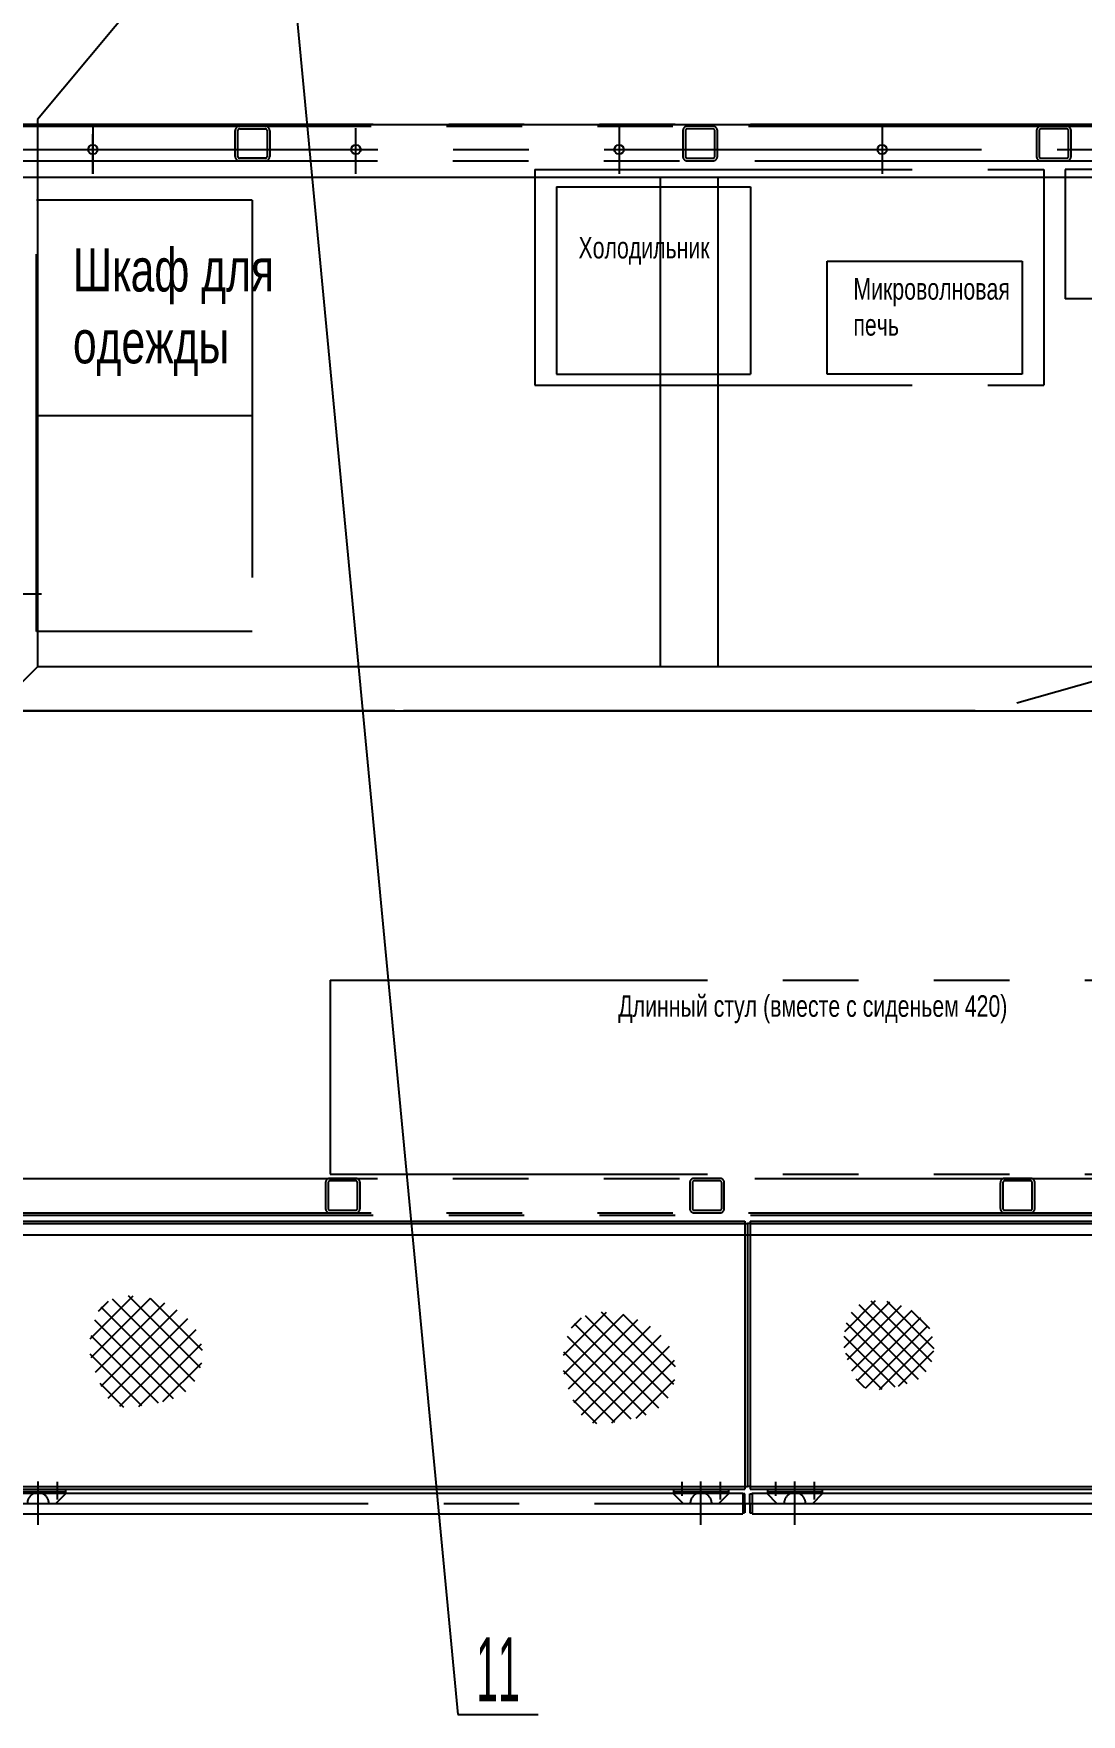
# Model space of a CAD drawing. Header units: millimetres. Extents: x 0 to 29400, y 0 to 20790.
# Drawn here: x 15838 to 18268, y 3918 to 7816 of the extents above; entities that cross this region are included whole.
import ezdxf
from ezdxf.enums import TextEntityAlignment as Align

# ---------------------------------------------------------------- set-up
doc = ezdxf.new("R2010")
doc.units = ezdxf.units.MM
doc.header["$LTSCALE"] = 700
for name, pattern in [('F', [0.75, 0.5, -0.25]), ('G', [2, 1.25, -0.25, 0.25, -0.25]), ('K', [2.5, 1.25, -0.25, 0.25, -0.25, 0.25, -0.25])]:
    doc.linetypes.add(name, pattern=pattern)
for name, color, linetype in [('01', 7, 'Continuous'), ('02', 1, 'Continuous'), ('04', 2, 'F'), ('05', 142, 'G'), ('07', 6, 'K'), ('08', 1, 'Continuous'), ('11', 3, 'Continuous')]:
    doc.layers.add(name, color=color, linetype=linetype)
doc.styles.get("Standard").update_dxf_attribs({"font": 'FZYTK.TTF', "width": 0.707})
doc.dimstyles.new('INTE', dxfattribs={"dimscale": 70, "dimtxt": 3.5, "dimasz": 3, "dimexe": 3, "dimexo": 0, "dimgap": 1, "dimtad": 1, "dimdec": 0, "dimdsep": 46, "dimtxsty": 'Standard', "dimcen": 0, "dimclrd": 1, "dimclre": 1, "dimclrt": 3, "dimaunit": 1, "dimadec": 0, "dimazin": 0, "dimtfac": 1, "dimtdec": 0, "dimtmove": 0, "dimatfit": 0, "dimfxl": 1, "dimarcsym": 0})

# ---------------------------------------------------------------- blocks, each defined once
blk = doc.blocks.new('*D847')
at = {"layer": '08', "color": 1, "lineweight": -2}
for p, q in [((19345.3, 16881), (25222.2, 16881)), ((25012.2, 7693), (25012.2, 16671)), ((14962.6, 7483), (25222.2, 7483))]:
    blk.add_line(p, q, dxfattribs=at)
at = {"layer": '08', "color": 1}
for points in [[(24977.2, 16671), (25047.2, 16671), (25012.2, 16881)], [(24977.2, 7693), (25047.2, 7693), (25012.2, 7483)]]:
    blk.add_solid(points, dxfattribs=at)
at = {"layer": 'DEFPOINTS', "color": 0}
for p in [(19345.3, 16881), (25012.2, 16881), (14962.6, 7483)]:
    blk.add_point(p, dxfattribs=at)
at = {"layer": '08', "color": 3, "insert": (24783.7, 12182), "char_height": 245, "attachment_point": 5, "rotation": 90}
blk.add_mtext('{\\fArial|b0|i0|c204|p34;Внешняя сторона кузова\\Fisocp,intecad|c134;9398}', dxfattribs=at)
blk = doc.blocks.new('*D854')
at = {"layer": '08', "color": 1, "lineweight": -2}
for p, q in [((19030.9, 18159.3), (25718.1, 18159.3)), ((25508.1, 17949.3), (25508.1, 5239.7)), ((15649.9, 5029.7), (25718.1, 5029.7))]:
    blk.add_line(p, q, dxfattribs=at)
at = {"layer": '08', "color": 1}
for points in [[(25473.1, 17949.3), (25543.1, 17949.3), (25508.1, 18159.3)], [(25473.1, 5239.7), (25543.1, 5239.7), (25508.1, 5029.7)]]:
    blk.add_solid(points, dxfattribs=at)
at = {"layer": 'DEFPOINTS', "color": 0}
for p in [(19030.9, 18159.3), (15649.9, 5029.7), (25508.1, 5029.7)]:
    blk.add_point(p, dxfattribs=at)
at = {"layer": '08', "color": 3, "insert": (25315.6, 11594.5), "char_height": 245, "attachment_point": 5, "rotation": 90}
blk.add_mtext('13130', dxfattribs=at)
blk = doc.blocks.new('A$C4A5748E6')
at = {"layer": '02', "linetype": 'Continuous'}
h = blk.add_hatch(dxfattribs=at)
h.set_pattern_fill('ANSI37', color=1, scale=10, style=0)
h.set_pattern_definition([(45, (-11288.267, -1206.898), (-22.45064, 22.45064), []), (135, (-11288.267, -1206.898), (-22.45064, -22.45064), [])])
edge = h.paths.add_edge_path()
edge.add_spline(control_points=[(-3.1, 135.1), (2.1, 175), (18.3, 298.7), (289.3, 230), (252, 28.6), (145.7, 7.7), (51.9, -11.7), (19.4, 58.8), (4.5, 102.9), (-1, 126), (-3.1, 135.1)], knot_values=[0, 0, 0, 0, 107.226623, 332.783515, 469.925804, 564.431844, 645.860592, 719.225168, 762.115824, 790.07632, 790.07632, 790.07632, 790.07632], degree=3, periodic=0)
blk = doc.blocks.new('qdsajeq')
for p, q in [((15344.4, -3838.5), (15471.4, -3838.5)), ((15344.4, -3838.5), (15344.4, -3847.5)), ((15471.4, -3838.5), (15471.4, -3847.5))]:
    blk.add_line(p, q)
at = {"layer": '04', "color": 2, "linetype": 'F'}
for p, q in [((15344.4, -3843.5), (15471.4, -3843.5)), ((15344.4, -3847.5), (15344.4, -3849.5)), ((15366.4, -3871.5), (15344.4, -3849.5)), ((15449.4, -3871.5), (15471.4, -3849.5)), ((15471.4, -3847.5), (15471.4, -3849.5)), ((15366.4, -3871.5), (15382.9, -3871.5)), ((15432.9, -3871.5), (15449.4, -3871.5))]:
    blk.add_line(p, q, dxfattribs=at)
blk.add_arc((15407.9, -3871.5), 25, 0, 180, dxfattribs=at)
at = {"layer": '05', "color": 142, "linetype": 'G'}
for p, q in [((15363.4, -3821.2), (15363.4, -3853.9)), ((15452.4, -3821.2), (15452.4, -3862.5))]:
    blk.add_line(p, q, dxfattribs=at)

msp = doc.modelspace()

# ---------------------------------------------------------------- hatches: boundary and pattern name
at = {"layer": '02', "linetype": 'Continuous'}
h = msp.add_hatch(dxfattribs=at)
h.set_pattern_fill('ANSI37', color=1, scale=10, style=0)
h.set_pattern_definition([(45, (4681.316, 3423.86), (-22.45064, 22.45064), []), (135, (4681.316, 3423.86), (-22.45064, -22.45064), [])])
edge = h.paths.add_edge_path()
edge.add_spline(control_points=[(15966.5, 4765.8), (15971.7, 4805.7), (15987.9, 4929.5), (16258.8, 4860.7), (16221.6, 4659.3), (16115.2, 4638.4), (16021.5, 4619), (15989, 4689.5), (15974.1, 4733.6), (15968.6, 4756.7), (15966.5, 4765.8)], knot_values=[0, 0, 0, 0, 107.226623, 332.783515, 469.925804, 564.431844, 645.860592, 719.225168, 762.115824, 790.07632, 790.07632, 790.07632, 790.07632], degree=3, periodic=0)
h = msp.add_hatch(dxfattribs=at)
h.set_pattern_fill('ANSI37', color=1, scale=10, style=0)
h.set_pattern_definition([(45, (5778.17, 3385.586), (-22.45064, 22.45064), []), (135, (5778.17, 3385.586), (-22.45064, -22.45064), [])])
edge = h.paths.add_edge_path()
edge.add_spline(control_points=[(17063.3, 4727.6), (17068.5, 4767.4), (17084.8, 4891.2), (17355.7, 4822.5), (17318.5, 4621.1), (17212.1, 4600.2), (17118.4, 4580.7), (17085.8, 4651.2), (17071, 4695.4), (17065.5, 4718.5), (17063.3, 4727.6)], knot_values=[0, 0, 0, 0, 107.226623, 332.783515, 469.925804, 564.431844, 645.860592, 719.225168, 762.115824, 790.07632, 790.07632, 790.07632, 790.07632], degree=3, periodic=0)

# ---------------------------------------------------------------- linework, layer by layer
for p, q in [((17482.6, 4431.3), (17482.6, 4382.8)), ((17487.6, 4429), (17482.6, 4429)), ((17487.6, 4407), (17487.6, 4429)), ((17487.6, 4407), (17487.6, 4385)), ((17499.1, 4407), (17499.1, 4429)), ((17499.1, 4429), (17504.1, 4429)), ((17499.1, 4407), (17499.1, 4385)), ((17504.1, 4431.3), (17504.1, 4382.8)), ((17385.6, 4382.8), (17482.6, 4382.8)), ((17487.6, 4385), (17482.6, 4385)), ((17499.1, 4385), (17504.1, 4385))]:
    msp.add_line(p, q)
at = {"layer": '01'}
for p, q in [((16144.8, 7974), (15847.6, 7617)), ((15847.6, 7483), (18869.6, 7483)), ((17291.6, 6347), (17291.6, 7483)), ((17425.6, 6347), (17425.6, 7483)), ((18869.6, 6347), (15847.6, 6347)), ((15755.6, 6245), (18961.6, 6245)), ((16675.6, 6245), (15755.6, 6245)), ((18021.6, 6245), (16695.6, 6245)), ((18041.6, 6245), (18961.6, 6245)), ((15716.6, 5056), (17493.6, 5056)), ((15722.6, 5062), (17487.6, 5062)), ((17487.6, 5062), (17487.6, 4440)), ((17493.6, 5056), (17493.6, 4446)), ((17499.6, 5056), (17493.6, 5056)), ((17493.6, 5056), (17493.6, 4446)), ((17499.6, 5062), (18984.6, 5062)), ((17499.6, 5062), (17499.6, 5056)), ((17499.6, 5056), (17499.6, 4446)), ((17499.6, 5056), (18984.6, 5056)), ((15716.6, 4446), (17493.6, 4446)), ((17499.6, 4446), (17493.6, 4446)), ((17499.6, 4446), (19064.6, 4446)), ((17499.6, 4446), (17499.6, 4440)), ((15722.6, 4440), (17487.6, 4440)), ((17499.6, 4440), (19064.6, 4440))]:
    msp.add_line(p, q, dxfattribs=at)
at = {"layer": '01', "color": 7, "linetype": 'Continuous'}
for p, q in [((15738.6, 7605), (18869.6, 7605)), ((15847.6, 7617), (15847.6, 6347)), ((15751.6, 4431.1), (17482.6, 4431.1)), ((17504.1, 4431.1), (19041.1, 4431.1)), ((15751.6, 4382.8), (17385.6, 4382.8)), ((17504.1, 4382.8), (19041.1, 4382.8))]:
    msp.add_line(p, q, dxfattribs=at)
at = {"layer": '01'}
for centre in [(15975.6, 7547), (16585.6, 7547), (17195.6, 7547), (17805.6, 7547)]:
    msp.add_circle(centre, 11, dxfattribs=at)
at = {"layer": '02'}
for p, q in [((16094.2, 11582.6), (16822, 3917.8)), ((16822, 3917.8), (17008, 3917.8))]:
    msp.add_line(p, q, dxfattribs=at)
at = {"layer": '05', "color": 142, "linetype": 'G'}
for p, q in [((15975.6, 7601.2), (15975.6, 7490.9)), ((15975.6, 7490.9), (15975.6, 7582.5))]:
    msp.add_line(p, q, dxfattribs=at)
at = {"layer": '05', "color": 4, "linetype": 'G'}
for p, q in [((16585.6, 7490.9), (16585.6, 7596.8)), ((17195.6, 7601.2), (17195.6, 7490.9)), ((17805.6, 7601.2), (17805.6, 7490.9)), ((15761.1, 7547), (18788, 7547)), ((15694.7, 6516.8), (15856.3, 6516.8)), ((15848.6, 4357.3), (15848.6, 4458.2)), ((17385.6, 4357.3), (17385.6, 4458.2)), ((17603.1, 4357.3), (17603.1, 4458.2)), ((15739, 4407), (17516.6, 4407)), ((17493.5, 4407), (19115.5, 4407))]:
    msp.add_line(p, q, dxfattribs=at)
at = {"layer": '05'}
msp.add_line((15847.6, 6347), (15755.6, 6255), dxfattribs=at)
at = {"layer": '07', "color": 6, "linetype": 'K'}
for p, q in [((15750.6, 7606), (19337.8, 7606)), ((15745.6, 7601), (19337.8, 7601)), ((16305.6, 7531), (16305.6, 7591)), ((16311.6, 7531), (16311.6, 7591)), ((16315.6, 7601), (16375.6, 7601)), ((16315.6, 7595), (16375.6, 7595)), ((16379.6, 7591), (16379.6, 7531)), ((16385.6, 7591), (16385.6, 7531)), ((17343.6, 7591), (17343.6, 7531)), ((17349.6, 7591), (17349.6, 7531)), ((17413.6, 7601), (17353.6, 7601)), ((17413.6, 7595), (17353.6, 7595)), ((17417.6, 7531), (17417.6, 7591)), ((17423.6, 7531), (17423.6, 7591)), ((18163.6, 7591), (18163.6, 7531)), ((18169.6, 7591), (18169.6, 7531)), ((18233.6, 7601), (18173.6, 7601)), ((18233.6, 7595), (18173.6, 7595)), ((18237.6, 7531), (18237.6, 7591)), ((18243.6, 7531), (18243.6, 7591)), ((16375.6, 7527), (16315.6, 7527)), ((17353.6, 7527), (17413.6, 7527)), ((18173.6, 7527), (18233.6, 7527)), ((15760.6, 7521), (19360.5, 7521)), ((16375.6, 7521), (16315.6, 7521)), ((17000.3, 7501), (18180.3, 7501)), ((17000.3, 7501), (17000.3, 7001)), ((17353.6, 7521), (17413.6, 7521)), ((18173.6, 7521), (18233.6, 7521)), ((18180.3, 7501), (18180.3, 7001)), ((18229.9, 7501), (18229.9, 7201)), ((18949.9, 7501), (18229.9, 7501)), ((17050.3, 7460.9), (17050.3, 7025.9)), ((17050.3, 7460.9), (17500.3, 7460.9)), ((17500.3, 7460.9), (17500.3, 7025.9)), ((15844.9, 6429.4), (15844.9, 7429.4)), ((16344.9, 7429.4), (15844.9, 7429.4)), ((16344.9, 7429.4), (16344.9, 6429.4)), ((17677.9, 7288.5), (18129.9, 7288.5)), ((17677.9, 7026.5), (17677.9, 7288.5)), ((18129.9, 7288.5), (18129.9, 7026.5)), ((18949.9, 7201), (18229.9, 7201)), ((17050.3, 7025.9), (17500.3, 7025.9)), ((18129.9, 7026.5), (17677.9, 7026.5)), ((17000.3, 7001), (18180.3, 7001)), ((16344.9, 6929.4), (15844.9, 6929.4)), ((18118.1, 6263.8), (20469.4, 6929.8)), ((16344.9, 6429.4), (15844.9, 6429.4)), ((16525.6, 5621), (18525.6, 5621)), ((16525.6, 5621), (16525.6, 5171)), ((15760.6, 5161), (18898.9, 5161)), ((16515.1, 5151), (16515.1, 5091)), ((16521.1, 5151), (16521.1, 5091)), ((16585.1, 5161), (16525.1, 5161)), ((16585.1, 5155), (16525.1, 5155)), ((16525.6, 5171), (18525.6, 5171)), ((16589.1, 5091), (16589.1, 5151)), ((16595.1, 5091), (16595.1, 5151)), ((17359.6, 5151), (17359.6, 5091)), ((17365.6, 5151), (17365.6, 5091)), ((17429.6, 5161), (17369.6, 5161)), ((17429.6, 5155), (17369.6, 5155)), ((17433.6, 5091), (17433.6, 5151)), ((17439.6, 5091), (17439.6, 5151)), ((18079.6, 5151), (18079.6, 5091)), ((18085.6, 5151), (18085.6, 5091)), ((18149.6, 5161), (18089.6, 5161)), ((18149.6, 5155), (18089.6, 5155)), ((18153.6, 5091), (18153.6, 5151)), ((18159.6, 5091), (18159.6, 5151)), ((15745.6, 5081), (18928.9, 5081)), ((15750.6, 5076), (18929.6, 5076)), ((16525.1, 5087), (16585.1, 5087)), ((16525.1, 5081), (16585.1, 5081)), ((17369.6, 5087), (17429.6, 5087)), ((17369.6, 5081), (17429.6, 5081)), ((18089.6, 5087), (18149.6, 5087)), ((18089.6, 5081), (18149.6, 5081))]:
    msp.add_line(p, q, dxfattribs=at)
for centre, radius, start, end in [((16315.6, 7591), 10, 90, 180), ((16315.6, 7591), 4, 90, 180), ((16375.6, 7591), 10, 0, 90), ((16375.6, 7591), 4, 0, 90), ((17353.6, 7591), 10, 90, 180), ((17353.6, 7591), 4, 90, 180), ((17413.6, 7591), 10, 0, 90), ((17413.6, 7591), 4, 0, 90), ((18173.6, 7591), 10, 90, 180), ((18173.6, 7591), 4, 90, 180), ((18233.6, 7591), 10, 0, 90), ((18233.6, 7591), 4, 0, 90), ((16315.6, 7531), 10, 180, 270), ((16315.6, 7531), 4, 180, 270), ((16375.6, 7531), 10, 270, 0), ((16375.6, 7531), 4, 270, 0), ((17353.6, 7531), 10, 180, 270), ((17353.6, 7531), 4, 180, 270), ((17413.6, 7531), 10, 270, 0), ((17413.6, 7531), 4, 270, 0), ((18173.6, 7531), 10, 180, 270), ((18173.6, 7531), 4, 180, 270), ((18233.6, 7531), 10, 270, 0), ((18233.6, 7531), 4, 270, 0), ((16525.1, 5151), 10, 90, 180), ((16525.1, 5151), 4, 90, 180), ((16585.1, 5151), 10, 0, 90), ((16585.1, 5151), 4, 0, 90), ((17369.6, 5151), 10, 90, 180), ((17369.6, 5151), 4, 90, 180), ((17429.6, 5151), 10, 0, 90), ((17429.6, 5151), 4, 0, 90), ((18089.6, 5151), 10, 90, 180), ((18089.6, 5151), 4, 90, 180), ((18149.6, 5151), 10, 0, 90), ((18149.6, 5151), 4, 0, 90), ((16525.1, 5091), 10, 180, 270), ((16525.1, 5091), 4, 180, 270), ((16585.1, 5091), 10, 270, 0), ((16585.1, 5091), 4, 270, 0), ((17369.6, 5091), 10, 180, 270), ((17369.6, 5091), 4, 180, 270), ((17429.6, 5091), 10, 270, 0), ((17429.6, 5091), 4, 270, 0), ((18089.6, 5091), 10, 180, 270), ((18089.6, 5091), 4, 180, 270), ((18149.6, 5091), 10, 270, 0), ((18149.6, 5091), 4, 270, 0)]:
    msp.add_arc(centre, radius, start, end, dxfattribs=at)

# ---------------------------------------------------------------- block references
for p in [(440.7, 8278.5), (1977.7, 8278.5), (2195.2, 8278.5)]:
    msp.add_blockref('qdsajeq', p)
at = {"layer": '04', "xscale": 0.8000000000029104, "yscale": 0.7999999999992724, "zscale": 0.8}
msp.add_blockref('A$C4A5748E6', (17717.4, 4671.2), dxfattribs=at)

# ---------------------------------------------------------------- texts
at = {"layer": '01', "attachment_point": 1}
for s, insert, char_height in [('{\\fArial|b0|i0|c204|p34;\\C6;Холодильник}', (17101.5, 7344.6), 50), ('{\\fArial|b0|i0|c204|p34;\\C6;Шкаф для\\Pодежды}', (15929.5, 7317.9), 100), ('{\\fArial|b0|i0|c204|p34;\\C6;Микроволновая\\Pпечь}', (17738.9, 7248.9), 50), ('{\\fArial|b0|i0|c204|p34;\\C6;Длинный стул (вместе с сиденьем 420)}', (17193.8, 5585.7), 50)]:
    msp.add_mtext(s, dxfattribs=dict(at, insert=insert, char_height=char_height))
at = {"layer": '11', "width": 0.509071}
msp.add_text('11', height=148.49, dxfattribs=at).set_placement((16864.6, 3947.8), (16965.4, 3947.8), align=Align.FIT)

# ---------------------------------------------------------------- dimensions: what is measured, and where the dimension line sits
at = {"layer": '08'}
dim = msp.add_linear_dim(base=(25508.1, 5029.7), p1=(19030.9, 18159.3), p2=(15649.9, 5029.7), angle=90, dimstyle='INTE', dxfattribs=at)
dim.commit()
dim.dimension.update_dxf_attribs({"geometry": '*D854', "text_midpoint": (25508.1, 11594.5), "dimtype": 160})
dim = msp.add_linear_dim(base=(25012.2, 16881), p1=(14962.6, 7483), p2=(19345.3, 16881), angle=90, text='{\\fArial|b0|i0|c204|p34;Внешняя сторона кузова\\Fisocp,intecad|c134;<>}', dimstyle='INTE', dxfattribs=at)
dim.commit()
dim.dimension.update_dxf_attribs({"geometry": '*D847', "text_midpoint": (24783.7, 12182)})

doc.saveas('drawing.dxf')
